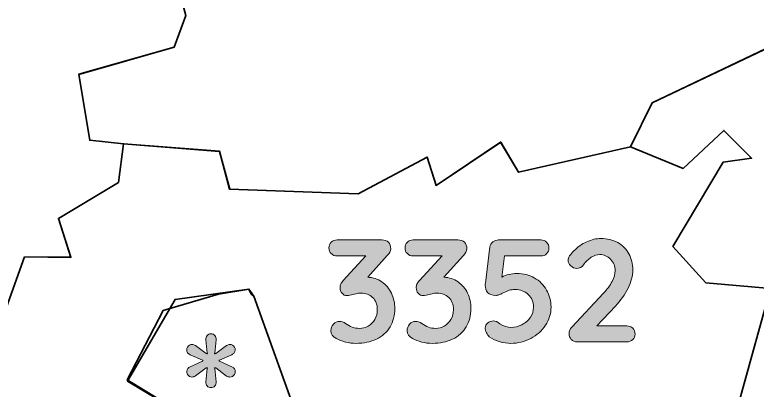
# Model space of a CAD drawing. Header units: inches. Extents: x 8 to 202, y -198 to -4.
# Drawn here: x 84.19 to 130.87, y -90.33 to -66.69 of the extents above; entities that cross this region are included whole.
import ezdxf

# ---------------------------------------------------------------- set-up
doc = ezdxf.new("R2010")
doc.units = ezdxf.units.IN
doc.header["$MEASUREMENT"] = 0
doc.layers.add('Layer 1', color=7, linetype='Continuous')
doc.layers.add('Layer 2', color=7, linetype='Continuous')

# ---------------------------------------------------------------- blocks, each defined once
blk = doc.blocks.new('block 5')
at = {"layer": 'Layer 2', "color": 250, "lineweight": 35, "true_color": 0x231f20}
for points in [[(134.994, -67.12), (124.261, -72.237), (122.915, -74.994), (122.915, -74.994), (115.859, -76.596), (114.74, -74.702), (110.677, -77.43), (110.109, -75.65), (105.774, -77.96), (97.699, -77.66), (97.062, -75.281), (91.025, -74.81), (91.025, -74.81), (88.896, -74.585), (88.222, -70.436), (94.199, -68.733), (94.94, -66.731), (93.129, -59.982)], [(90.883, -53.199), (94.509, -57.935), (93.127, -59.984), (94.938, -66.733), (94.199, -68.736), (88.222, -70.438), (88.896, -74.587), (91.025, -74.813), (91.025, -74.813), (90.711, -77.24), (86.926, -79.508), (87.718, -81.959), (84.8, -81.931), (82.494, -88.335)], [(131.244, -96.074), (130.849, -98.004), (128.057, -97.104), (128.057, -97.104), (131.715, -83.925), (127.652, -83.558), (125.568, -81.279), (128.738, -75.964), (130.517, -75.719), (128.784, -73.973), (126.209, -76.367), (122.915, -74.996), (122.915, -74.996), (124.261, -72.239), (134.994, -67.122)], [(122.915, -74.996), (126.209, -76.367), (128.784, -73.973), (130.517, -75.719), (128.738, -75.964), (125.568, -81.279), (127.652, -83.558), (131.715, -83.925), (128.057, -97.104)], [(82.494, -88.341), (84.8, -81.937), (87.72, -81.964), (86.929, -79.512), (90.713, -77.244), (91.027, -74.817), (91.027, -74.817), (97.064, -75.288), (97.701, -77.666), (105.776, -77.967), (110.111, -75.657), (110.679, -77.437), (114.742, -74.709), (115.861, -76.603), (122.915, -74.996)], [(98.908, -83.964), (98.908, -83.964), (94.268, -84.617), (91.279, -89.765), (97.23, -93.335), (101.762, -91.476), (99.215, -84.4), (98.908, -83.964)]]:
    blk.add_lwpolyline(points, dxfattribs=at)
blk.add_open_spline([(99.045, -84.272), (99.045, -84.272), (99.217, -84.4), (99.217, -84.4), (99.217, -84.4), (99.217, -84.4), (99.217, -84.4), (99.217, -84.4), (101.762, -91.478), (101.762, -91.478), (101.762, -91.478), (97.23, -93.335), (97.23, -93.335), (97.23, -93.335), (91.252, -89.685), (91.252, -89.685), (91.252, -89.685), (93.527, -85.304), (93.527, -85.304), (93.527, -85.304), (96.993, -84.278), (96.993, -84.278), (96.993, -84.278), (96.993, -84.278), (96.993, -84.278), (96.993, -84.278), (96.993, -84.278), (96.993, -84.278), (96.993, -84.278), (96.993, -84.278), (96.993, -84.278), (96.993, -84.278), (98.908, -83.964), (98.908, -83.964), (98.908, -83.964), (98.908, -83.964), (98.908, -83.964), (98.908, -83.964), (99.045, -84.272), (99.045, -84.272)], degree=3, knots=[0, 0, 0, 0, 1, 1, 1, 2, 2, 2, 3, 3, 3, 4, 4, 4, 5, 5, 5, 6, 6, 6, 7, 7, 7, 8, 8, 8, 9, 9, 9, 10, 10, 10, 11, 11, 11, 12, 12, 12, 13, 13, 13, 13], dxfattribs=at)
blk = doc.blocks.new('block 2')
at = {"layer": 'Layer 2'}
blk.add_blockref('block 5', (0, 0), dxfattribs=at)
blk = doc.blocks.new('block 11')
at = {"layer": 'Layer 2', "true_color": 0xffffff}
h = blk.add_hatch(color=7, dxfattribs=at)
h.dxf.hatch_style = 2
edge = h.paths.add_edge_path()
edge.add_spline(control_points=[(107.273, -83.508), (107.532, -83.691), (107.733, -83.931), (107.873, -84.228), (108.014, -84.525), (108.084, -84.841), (108.084, -85.177), (108.084, -85.624), (107.983, -86.014), (107.782, -86.347), (107.58, -86.68), (107.295, -86.935), (106.929, -87.113), (106.562, -87.29), (106.134, -87.378), (105.645, -87.378), (105.424, -87.378), (105.204, -87.351), (104.984, -87.296), (104.764, -87.241), (104.571, -87.168), (104.406, -87.076), (104.18, -86.954), (104.067, -86.789), (104.067, -86.581), (104.067, -86.434), (104.119, -86.299), (104.223, -86.177), (104.327, -86.055), (104.452, -85.994), (104.599, -85.994), (104.721, -85.994), (104.853, -86.039), (104.993, -86.131), (105.256, -86.333), (105.547, -86.434), (105.865, -86.434), (106.054, -86.434), (106.235, -86.387), (106.406, -86.292), (106.577, -86.197), (106.716, -86.059), (106.823, -85.879), (106.93, -85.699), (106.984, -85.492), (106.984, -85.26), (106.984, -84.93), (106.884, -84.673), (106.685, -84.489), (106.487, -84.306), (106.247, -84.214), (105.965, -84.214), (105.843, -84.214), (105.736, -84.227), (105.645, -84.251), (105.553, -84.275), (105.498, -84.291), (105.479, -84.297), (105.32, -84.346), (105.189, -84.37), (105.085, -84.37), (104.95, -84.37), (104.843, -84.323), (104.764, -84.228), (104.684, -84.133), (104.645, -84.015), (104.645, -83.875), (104.645, -83.789), (104.66, -83.713), (104.691, -83.645), (104.721, -83.578), (104.773, -83.505), (104.846, -83.425), (104.846, -83.425), (106.268, -81.875), (106.268, -81.875), (106.268, -81.875), (104.452, -81.875), (104.452, -81.875), (104.305, -81.875), (104.183, -81.826), (104.085, -81.729), (103.987, -81.631), (103.938, -81.508), (103.938, -81.362), (103.938, -81.221), (103.987, -81.103), (104.085, -81.008), (104.183, -80.914), (104.305, -80.866), (104.452, -80.866), (104.452, -80.866), (107.259, -80.866), (107.259, -80.866), (107.442, -80.866), (107.583, -80.917), (107.681, -81.017), (107.778, -81.118), (107.828, -81.251), (107.828, -81.417), (107.828, -81.563), (107.754, -81.71), (107.607, -81.857), (107.607, -81.857), (106.378, -83.214), (106.378, -83.214), (106.714, -83.227), (107.013, -83.324), (107.273, -83.508)], knot_values=[0, 0, 0, 0, 1, 1, 1, 2, 2, 2, 3, 3, 3, 4, 4, 4, 5, 5, 5, 6, 6, 6, 7, 7, 7, 8, 8, 8, 9, 9, 9, 10, 10, 10, 11, 11, 11, 12, 12, 12, 13, 13, 13, 14, 14, 14, 15, 15, 15, 16, 16, 16, 17, 17, 17, 18, 18, 18, 19, 19, 19, 20, 20, 20, 21, 21, 21, 22, 22, 22, 23, 23, 23, 24, 24, 24, 25, 25, 25, 26, 26, 26, 27, 27, 27, 28, 28, 28, 29, 29, 29, 30, 30, 30, 31, 31, 31, 32, 32, 32, 33, 33, 33, 34, 34, 34, 35, 35, 35, 36, 36, 36, 36], degree=3, periodic=1)
h = blk.add_hatch(color=7, dxfattribs=at)
h.dxf.hatch_style = 2
edge = h.paths.add_edge_path()
edge.add_spline(control_points=[(112.06, -83.508), (112.32, -83.691), (112.52, -83.931), (112.661, -84.228), (112.802, -84.525), (112.872, -84.841), (112.872, -85.177), (112.872, -85.624), (112.771, -86.014), (112.569, -86.347), (112.368, -86.68), (112.083, -86.935), (111.716, -87.113), (111.349, -87.29), (110.921, -87.378), (110.432, -87.378), (110.212, -87.378), (109.992, -87.351), (109.772, -87.296), (109.552, -87.241), (109.359, -87.168), (109.194, -87.076), (108.968, -86.954), (108.855, -86.789), (108.855, -86.581), (108.855, -86.434), (108.907, -86.299), (109.011, -86.177), (109.114, -86.055), (109.24, -85.994), (109.387, -85.994), (109.509, -85.994), (109.64, -86.039), (109.781, -86.131), (110.044, -86.333), (110.334, -86.434), (110.653, -86.434), (110.842, -86.434), (111.022, -86.387), (111.194, -86.292), (111.365, -86.197), (111.504, -86.059), (111.611, -85.879), (111.718, -85.699), (111.771, -85.492), (111.771, -85.26), (111.771, -84.93), (111.672, -84.673), (111.473, -84.489), (111.275, -84.306), (111.035, -84.214), (110.753, -84.214), (110.631, -84.214), (110.524, -84.227), (110.432, -84.251), (110.341, -84.275), (110.286, -84.291), (110.267, -84.297), (110.108, -84.346), (109.977, -84.37), (109.873, -84.37), (109.738, -84.37), (109.631, -84.323), (109.552, -84.228), (109.472, -84.133), (109.433, -84.015), (109.433, -83.875), (109.433, -83.789), (109.448, -83.713), (109.478, -83.645), (109.509, -83.578), (109.561, -83.505), (109.634, -83.425), (109.634, -83.425), (111.056, -81.875), (111.056, -81.875), (111.056, -81.875), (109.24, -81.875), (109.24, -81.875), (109.093, -81.875), (108.971, -81.826), (108.873, -81.729), (108.775, -81.631), (108.726, -81.508), (108.726, -81.362), (108.726, -81.221), (108.775, -81.103), (108.873, -81.008), (108.971, -80.914), (109.093, -80.866), (109.24, -80.866), (109.24, -80.866), (112.047, -80.866), (112.047, -80.866), (112.23, -80.866), (112.371, -80.917), (112.469, -81.017), (112.566, -81.118), (112.615, -81.251), (112.615, -81.417), (112.615, -81.563), (112.542, -81.71), (112.395, -81.857), (112.395, -81.857), (111.166, -83.214), (111.166, -83.214), (111.502, -83.227), (111.8, -83.324), (112.06, -83.508)], knot_values=[0, 0, 0, 0, 1, 1, 1, 2, 2, 2, 3, 3, 3, 4, 4, 4, 5, 5, 5, 6, 6, 6, 7, 7, 7, 8, 8, 8, 9, 9, 9, 10, 10, 10, 11, 11, 11, 12, 12, 12, 13, 13, 13, 14, 14, 14, 15, 15, 15, 16, 16, 16, 17, 17, 17, 18, 18, 18, 19, 19, 19, 20, 20, 20, 21, 21, 21, 22, 22, 22, 23, 23, 23, 24, 24, 24, 25, 25, 25, 26, 26, 26, 27, 27, 27, 28, 28, 28, 29, 29, 29, 30, 30, 30, 31, 31, 31, 32, 32, 32, 33, 33, 33, 34, 34, 34, 35, 35, 35, 36, 36, 36, 36], degree=3, periodic=1)
h = blk.add_hatch(color=7, dxfattribs=at)
h.dxf.hatch_style = 2
edge = h.paths.add_edge_path()
edge.add_spline(control_points=[(116.857, -83.256), (117.184, -83.442), (117.441, -83.697), (117.628, -84.022), (117.814, -84.346), (117.908, -84.706), (117.908, -85.104), (117.908, -85.514), (117.791, -85.893), (117.559, -86.241), (117.327, -86.59), (117.018, -86.867), (116.633, -87.071), (116.247, -87.276), (115.832, -87.378), (115.385, -87.378), (115.147, -87.378), (114.9, -87.342), (114.647, -87.269), (114.393, -87.195), (114.187, -87.094), (114.028, -86.966), (113.954, -86.905), (113.893, -86.819), (113.844, -86.709), (113.795, -86.599), (113.771, -86.495), (113.771, -86.397), (113.771, -86.287), (113.818, -86.188), (113.913, -86.099), (114.008, -86.01), (114.132, -85.966), (114.284, -85.966), (114.395, -85.966), (114.532, -86.024), (114.697, -86.14), (114.954, -86.299), (115.18, -86.379), (115.376, -86.379), (115.627, -86.379), (115.862, -86.321), (116.082, -86.204), (116.302, -86.088), (116.478, -85.933), (116.61, -85.737), (116.741, -85.541), (116.807, -85.33), (116.807, -85.104), (116.807, -84.774), (116.694, -84.505), (116.467, -84.297), (116.241, -84.089), (115.972, -83.985), (115.66, -83.985), (115.52, -83.985), (115.394, -84.003), (115.284, -84.04), (115.174, -84.077), (115.043, -84.131), (114.89, -84.205), (114.78, -84.26), (114.693, -84.3), (114.628, -84.324), (114.564, -84.349), (114.498, -84.361), (114.431, -84.361), (114.193, -84.361), (114.023, -84.297), (113.922, -84.168), (113.821, -84.04), (113.771, -83.887), (113.771, -83.71), (113.771, -83.648), (113.774, -83.606), (113.78, -83.581), (113.78, -83.581), (114.064, -81.306), (114.064, -81.306), (114.089, -81.178), (114.152, -81.073), (114.252, -80.99), (114.353, -80.908), (114.474, -80.866), (114.615, -80.866), (114.615, -80.866), (117.266, -80.866), (117.266, -80.866), (117.412, -80.866), (117.535, -80.915), (117.632, -81.013), (117.73, -81.111), (117.779, -81.233), (117.779, -81.38), (117.779, -81.521), (117.73, -81.638), (117.632, -81.733), (117.535, -81.828), (117.412, -81.875), (117.266, -81.875), (117.266, -81.875), (114.991, -81.875), (114.991, -81.875), (114.991, -81.875), (114.817, -83.205), (114.817, -83.205), (114.933, -83.138), (115.079, -83.083), (115.257, -83.04), (115.434, -82.997), (115.602, -82.976), (115.761, -82.976), (116.165, -82.976), (116.53, -83.069), (116.857, -83.256)], knot_values=[0, 0, 0, 0, 1, 1, 1, 2, 2, 2, 3, 3, 3, 4, 4, 4, 5, 5, 5, 6, 6, 6, 7, 7, 7, 8, 8, 8, 9, 9, 9, 10, 10, 10, 11, 11, 11, 12, 12, 12, 13, 13, 13, 14, 14, 14, 15, 15, 15, 16, 16, 16, 17, 17, 17, 18, 18, 18, 19, 19, 19, 20, 20, 20, 21, 21, 21, 22, 22, 22, 23, 23, 23, 24, 24, 24, 25, 25, 25, 26, 26, 26, 27, 27, 27, 28, 28, 28, 29, 29, 29, 30, 30, 30, 31, 31, 31, 32, 32, 32, 33, 33, 33, 34, 34, 34, 35, 35, 35, 36, 36, 36, 37, 37, 37, 38, 38, 38, 38], degree=3, periodic=1)
h = blk.add_hatch(color=7, dxfattribs=at)
h.dxf.hatch_style = 2
edge = h.paths.add_edge_path()
edge.add_spline(control_points=[(123.044, -86.425), (123.142, -86.522), (123.191, -86.645), (123.191, -86.791), (123.191, -86.932), (123.142, -87.05), (123.044, -87.145), (122.946, -87.24), (122.824, -87.287), (122.677, -87.287), (122.677, -87.287), (119.558, -87.287), (119.558, -87.287), (119.399, -87.287), (119.274, -87.238), (119.182, -87.14), (119.091, -87.042), (119.045, -86.917), (119.045, -86.764), (119.045, -86.611), (119.1, -86.477), (119.21, -86.36), (119.21, -86.36), (121.209, -84.223), (121.209, -84.223), (121.436, -83.979), (121.614, -83.733), (121.746, -83.485), (121.877, -83.237), (121.943, -83.009), (121.943, -82.802), (121.943, -82.526), (121.845, -82.288), (121.65, -82.086), (121.454, -81.884), (121.228, -81.784), (120.971, -81.784), (120.793, -81.784), (120.615, -81.843), (120.434, -81.962), (120.254, -82.082), (120.091, -82.239), (119.944, -82.435), (119.834, -82.582), (119.693, -82.655), (119.522, -82.655), (119.387, -82.655), (119.263, -82.603), (119.15, -82.499), (119.037, -82.395), (118.981, -82.279), (118.981, -82.151), (118.981, -82.059), (119.011, -81.966), (119.072, -81.871), (119.133, -81.776), (119.225, -81.668), (119.348, -81.545), (119.58, -81.313), (119.849, -81.126), (120.155, -80.985), (120.46, -80.845), (120.754, -80.775), (121.035, -80.775), (121.439, -80.775), (121.793, -80.86), (122.099, -81.031), (122.405, -81.203), (122.64, -81.438), (122.805, -81.737), (122.971, -82.037), (123.053, -82.377), (123.053, -82.756), (123.053, -83.129), (122.954, -83.512), (122.755, -83.907), (122.556, -84.301), (122.289, -84.679), (121.952, -85.04), (121.952, -85.04), (120.788, -86.278), (120.788, -86.278), (120.788, -86.278), (122.677, -86.278), (122.677, -86.278), (122.824, -86.278), (122.946, -86.327), (123.044, -86.425)], knot_values=[0, 0, 0, 0, 1, 1, 1, 2, 2, 2, 3, 3, 3, 4, 4, 4, 5, 5, 5, 6, 6, 6, 7, 7, 7, 8, 8, 8, 9, 9, 9, 10, 10, 10, 11, 11, 11, 12, 12, 12, 13, 13, 13, 14, 14, 14, 15, 15, 15, 16, 16, 16, 17, 17, 17, 18, 18, 18, 19, 19, 19, 20, 20, 20, 21, 21, 21, 22, 22, 22, 23, 23, 23, 24, 24, 24, 25, 25, 25, 26, 26, 26, 27, 27, 27, 28, 28, 28, 29, 29, 29, 29], degree=3, periodic=1)
at = {"layer": 'Layer 2', "lineweight": 0}
for points, knots in [([(107.273, -83.508), (107.532, -83.691), (107.733, -83.931), (107.873, -84.228), (108.014, -84.525), (108.084, -84.841), (108.084, -85.177), (108.084, -85.624), (107.983, -86.014), (107.782, -86.347), (107.58, -86.68), (107.295, -86.935), (106.929, -87.113), (106.562, -87.29), (106.134, -87.378), (105.645, -87.378), (105.424, -87.378), (105.204, -87.351), (104.984, -87.296), (104.764, -87.241), (104.571, -87.168), (104.406, -87.076), (104.18, -86.954), (104.067, -86.789), (104.067, -86.581), (104.067, -86.434), (104.119, -86.299), (104.223, -86.177), (104.327, -86.055), (104.452, -85.994), (104.599, -85.994), (104.721, -85.994), (104.853, -86.039), (104.993, -86.131), (105.256, -86.333), (105.547, -86.434), (105.865, -86.434), (106.054, -86.434), (106.235, -86.387), (106.406, -86.292), (106.577, -86.197), (106.716, -86.059), (106.823, -85.879), (106.93, -85.699), (106.984, -85.492), (106.984, -85.26), (106.984, -84.93), (106.884, -84.673), (106.685, -84.489), (106.487, -84.306), (106.247, -84.214), (105.965, -84.214), (105.843, -84.214), (105.736, -84.227), (105.645, -84.251), (105.553, -84.275), (105.498, -84.291), (105.479, -84.297), (105.32, -84.346), (105.189, -84.37), (105.085, -84.37), (104.95, -84.37), (104.843, -84.323), (104.764, -84.228), (104.684, -84.133), (104.645, -84.015), (104.645, -83.875), (104.645, -83.789), (104.66, -83.713), (104.691, -83.645), (104.721, -83.578), (104.773, -83.505), (104.846, -83.425), (104.846, -83.425), (106.268, -81.875), (106.268, -81.875), (106.268, -81.875), (104.452, -81.875), (104.452, -81.875), (104.305, -81.875), (104.183, -81.826), (104.085, -81.729), (103.987, -81.631), (103.938, -81.508), (103.938, -81.362), (103.938, -81.221), (103.987, -81.103), (104.085, -81.008), (104.183, -80.914), (104.305, -80.866), (104.452, -80.866), (104.452, -80.866), (107.259, -80.866), (107.259, -80.866), (107.442, -80.866), (107.583, -80.917), (107.681, -81.017), (107.778, -81.118), (107.828, -81.251), (107.828, -81.417), (107.828, -81.563), (107.754, -81.71), (107.607, -81.857), (107.607, -81.857), (106.378, -83.214), (106.378, -83.214), (106.714, -83.227), (107.013, -83.324), (107.273, -83.508)], [0, 0, 0, 0, 1, 1, 1, 2, 2, 2, 3, 3, 3, 4, 4, 4, 5, 5, 5, 6, 6, 6, 7, 7, 7, 8, 8, 8, 9, 9, 9, 10, 10, 10, 11, 11, 11, 12, 12, 12, 13, 13, 13, 14, 14, 14, 15, 15, 15, 16, 16, 16, 17, 17, 17, 18, 18, 18, 19, 19, 19, 20, 20, 20, 21, 21, 21, 22, 22, 22, 23, 23, 23, 24, 24, 24, 25, 25, 25, 26, 26, 26, 27, 27, 27, 28, 28, 28, 29, 29, 29, 30, 30, 30, 31, 31, 31, 32, 32, 32, 33, 33, 33, 34, 34, 34, 35, 35, 35, 36, 36, 36, 36]), ([(112.06, -83.508), (112.32, -83.691), (112.52, -83.931), (112.661, -84.228), (112.802, -84.525), (112.872, -84.841), (112.872, -85.177), (112.872, -85.624), (112.771, -86.014), (112.569, -86.347), (112.368, -86.68), (112.083, -86.935), (111.716, -87.113), (111.349, -87.29), (110.921, -87.378), (110.432, -87.378), (110.212, -87.378), (109.992, -87.351), (109.772, -87.296), (109.552, -87.241), (109.359, -87.168), (109.194, -87.076), (108.968, -86.954), (108.855, -86.789), (108.855, -86.581), (108.855, -86.434), (108.907, -86.299), (109.011, -86.177), (109.114, -86.055), (109.24, -85.994), (109.387, -85.994), (109.509, -85.994), (109.64, -86.039), (109.781, -86.131), (110.044, -86.333), (110.334, -86.434), (110.653, -86.434), (110.842, -86.434), (111.022, -86.387), (111.194, -86.292), (111.365, -86.197), (111.504, -86.059), (111.611, -85.879), (111.718, -85.699), (111.771, -85.492), (111.771, -85.26), (111.771, -84.93), (111.672, -84.673), (111.473, -84.489), (111.275, -84.306), (111.035, -84.214), (110.753, -84.214), (110.631, -84.214), (110.524, -84.227), (110.432, -84.251), (110.341, -84.275), (110.286, -84.291), (110.267, -84.297), (110.108, -84.346), (109.977, -84.37), (109.873, -84.37), (109.738, -84.37), (109.631, -84.323), (109.552, -84.228), (109.472, -84.133), (109.433, -84.015), (109.433, -83.875), (109.433, -83.789), (109.448, -83.713), (109.478, -83.645), (109.509, -83.578), (109.561, -83.505), (109.634, -83.425), (109.634, -83.425), (111.056, -81.875), (111.056, -81.875), (111.056, -81.875), (109.24, -81.875), (109.24, -81.875), (109.093, -81.875), (108.971, -81.826), (108.873, -81.729), (108.775, -81.631), (108.726, -81.508), (108.726, -81.362), (108.726, -81.221), (108.775, -81.103), (108.873, -81.008), (108.971, -80.914), (109.093, -80.866), (109.24, -80.866), (109.24, -80.866), (112.047, -80.866), (112.047, -80.866), (112.23, -80.866), (112.371, -80.917), (112.469, -81.017), (112.566, -81.118), (112.615, -81.251), (112.615, -81.417), (112.615, -81.563), (112.542, -81.71), (112.395, -81.857), (112.395, -81.857), (111.166, -83.214), (111.166, -83.214), (111.502, -83.227), (111.8, -83.324), (112.06, -83.508)], [0, 0, 0, 0, 1, 1, 1, 2, 2, 2, 3, 3, 3, 4, 4, 4, 5, 5, 5, 6, 6, 6, 7, 7, 7, 8, 8, 8, 9, 9, 9, 10, 10, 10, 11, 11, 11, 12, 12, 12, 13, 13, 13, 14, 14, 14, 15, 15, 15, 16, 16, 16, 17, 17, 17, 18, 18, 18, 19, 19, 19, 20, 20, 20, 21, 21, 21, 22, 22, 22, 23, 23, 23, 24, 24, 24, 25, 25, 25, 26, 26, 26, 27, 27, 27, 28, 28, 28, 29, 29, 29, 30, 30, 30, 31, 31, 31, 32, 32, 32, 33, 33, 33, 34, 34, 34, 35, 35, 35, 36, 36, 36, 36]), ([(116.857, -83.256), (117.184, -83.442), (117.441, -83.697), (117.628, -84.022), (117.814, -84.346), (117.908, -84.706), (117.908, -85.104), (117.908, -85.514), (117.791, -85.893), (117.559, -86.241), (117.327, -86.59), (117.018, -86.867), (116.633, -87.071), (116.247, -87.276), (115.832, -87.378), (115.385, -87.378), (115.147, -87.378), (114.9, -87.342), (114.647, -87.269), (114.393, -87.195), (114.187, -87.094), (114.028, -86.966), (113.954, -86.905), (113.893, -86.819), (113.844, -86.709), (113.795, -86.599), (113.771, -86.495), (113.771, -86.397), (113.771, -86.287), (113.818, -86.188), (113.913, -86.099), (114.008, -86.01), (114.132, -85.966), (114.284, -85.966), (114.395, -85.966), (114.532, -86.024), (114.697, -86.14), (114.954, -86.299), (115.18, -86.379), (115.376, -86.379), (115.627, -86.379), (115.862, -86.321), (116.082, -86.204), (116.302, -86.088), (116.478, -85.933), (116.61, -85.737), (116.741, -85.541), (116.807, -85.33), (116.807, -85.104), (116.807, -84.774), (116.694, -84.505), (116.467, -84.297), (116.241, -84.089), (115.972, -83.985), (115.66, -83.985), (115.52, -83.985), (115.394, -84.003), (115.284, -84.04), (115.174, -84.077), (115.043, -84.131), (114.89, -84.205), (114.78, -84.26), (114.693, -84.3), (114.628, -84.324), (114.564, -84.349), (114.498, -84.361), (114.431, -84.361), (114.193, -84.361), (114.023, -84.297), (113.922, -84.168), (113.821, -84.04), (113.771, -83.887), (113.771, -83.71), (113.771, -83.648), (113.774, -83.606), (113.78, -83.581), (113.78, -83.581), (114.064, -81.306), (114.064, -81.306), (114.089, -81.178), (114.152, -81.073), (114.252, -80.99), (114.353, -80.908), (114.474, -80.866), (114.615, -80.866), (114.615, -80.866), (117.266, -80.866), (117.266, -80.866), (117.412, -80.866), (117.535, -80.915), (117.632, -81.013), (117.73, -81.111), (117.779, -81.233), (117.779, -81.38), (117.779, -81.521), (117.73, -81.638), (117.632, -81.733), (117.535, -81.828), (117.412, -81.875), (117.266, -81.875), (117.266, -81.875), (114.991, -81.875), (114.991, -81.875), (114.991, -81.875), (114.817, -83.205), (114.817, -83.205), (114.933, -83.138), (115.079, -83.083), (115.257, -83.04), (115.434, -82.997), (115.602, -82.976), (115.761, -82.976), (116.165, -82.976), (116.53, -83.069), (116.857, -83.256)], [0, 0, 0, 0, 1, 1, 1, 2, 2, 2, 3, 3, 3, 4, 4, 4, 5, 5, 5, 6, 6, 6, 7, 7, 7, 8, 8, 8, 9, 9, 9, 10, 10, 10, 11, 11, 11, 12, 12, 12, 13, 13, 13, 14, 14, 14, 15, 15, 15, 16, 16, 16, 17, 17, 17, 18, 18, 18, 19, 19, 19, 20, 20, 20, 21, 21, 21, 22, 22, 22, 23, 23, 23, 24, 24, 24, 25, 25, 25, 26, 26, 26, 27, 27, 27, 28, 28, 28, 29, 29, 29, 30, 30, 30, 31, 31, 31, 32, 32, 32, 33, 33, 33, 34, 34, 34, 35, 35, 35, 36, 36, 36, 37, 37, 37, 38, 38, 38, 38]), ([(123.044, -86.425), (123.142, -86.522), (123.191, -86.645), (123.191, -86.791), (123.191, -86.932), (123.142, -87.05), (123.044, -87.145), (122.946, -87.24), (122.824, -87.287), (122.677, -87.287), (122.677, -87.287), (119.558, -87.287), (119.558, -87.287), (119.399, -87.287), (119.274, -87.238), (119.182, -87.14), (119.091, -87.042), (119.045, -86.917), (119.045, -86.764), (119.045, -86.611), (119.1, -86.477), (119.21, -86.36), (119.21, -86.36), (121.209, -84.223), (121.209, -84.223), (121.436, -83.979), (121.614, -83.733), (121.746, -83.485), (121.877, -83.237), (121.943, -83.009), (121.943, -82.802), (121.943, -82.526), (121.845, -82.288), (121.65, -82.086), (121.454, -81.884), (121.228, -81.784), (120.971, -81.784), (120.793, -81.784), (120.615, -81.843), (120.434, -81.962), (120.254, -82.082), (120.091, -82.239), (119.944, -82.435), (119.834, -82.582), (119.693, -82.655), (119.522, -82.655), (119.387, -82.655), (119.263, -82.603), (119.15, -82.499), (119.037, -82.395), (118.981, -82.279), (118.981, -82.151), (118.981, -82.059), (119.011, -81.966), (119.072, -81.871), (119.133, -81.776), (119.225, -81.668), (119.348, -81.545), (119.58, -81.313), (119.849, -81.126), (120.155, -80.985), (120.46, -80.845), (120.754, -80.775), (121.035, -80.775), (121.439, -80.775), (121.793, -80.86), (122.099, -81.031), (122.405, -81.203), (122.64, -81.438), (122.805, -81.737), (122.971, -82.037), (123.053, -82.377), (123.053, -82.756), (123.053, -83.129), (122.954, -83.512), (122.755, -83.907), (122.556, -84.301), (122.289, -84.679), (121.952, -85.04), (121.952, -85.04), (120.788, -86.278), (120.788, -86.278), (120.788, -86.278), (122.677, -86.278), (122.677, -86.278), (122.824, -86.278), (122.946, -86.327), (123.044, -86.425)], [0, 0, 0, 0, 1, 1, 1, 2, 2, 2, 3, 3, 3, 4, 4, 4, 5, 5, 5, 6, 6, 6, 7, 7, 7, 8, 8, 8, 9, 9, 9, 10, 10, 10, 11, 11, 11, 12, 12, 12, 13, 13, 13, 14, 14, 14, 15, 15, 15, 16, 16, 16, 17, 17, 17, 18, 18, 18, 19, 19, 19, 20, 20, 20, 21, 21, 21, 22, 22, 22, 23, 23, 23, 24, 24, 24, 25, 25, 25, 26, 26, 26, 27, 27, 27, 28, 28, 28, 29, 29, 29, 29])]:
    blk.add_open_spline(points, degree=3, knots=knots, dxfattribs=at)
blk = doc.blocks.new('block 12')
at = {"layer": 'Layer 2', "true_color": 0xffffff}
h = blk.add_hatch(color=7, dxfattribs=at)
h.dxf.hatch_style = 2
edge = h.paths.add_edge_path()
edge.add_spline(control_points=[(96.277, -90.062), (96.217, -89.991), (96.19, -89.903), (96.197, -89.797), (96.197, -89.797), (96.293, -88.961), (96.293, -88.961), (96.3, -88.94), (96.296, -88.926), (96.282, -88.919), (96.268, -88.912), (96.25, -88.915), (96.229, -88.929), (96.229, -88.929), (95.541, -89.427), (95.541, -89.427), (95.485, -89.476), (95.414, -89.501), (95.33, -89.501), (95.217, -89.501), (95.125, -89.444), (95.054, -89.331), (95.019, -89.275), (95.002, -89.212), (95.002, -89.141), (95.002, -89.078), (95.021, -89.021), (95.06, -88.972), (95.098, -88.923), (95.15, -88.884), (95.213, -88.855), (95.213, -88.855), (95.986, -88.506), (95.986, -88.506), (96.007, -88.499), (96.018, -88.488), (96.018, -88.474), (96.018, -88.46), (96.007, -88.45), (95.986, -88.443), (95.986, -88.443), (95.213, -88.093), (95.213, -88.093), (95.143, -88.065), (95.09, -88.024), (95.054, -87.972), (95.019, -87.919), (95.002, -87.86), (95.002, -87.797), (95.002, -87.733), (95.019, -87.674), (95.054, -87.617), (95.118, -87.504), (95.213, -87.448), (95.34, -87.448), (95.411, -87.448), (95.478, -87.469), (95.541, -87.511), (95.541, -87.511), (96.229, -88.019), (96.229, -88.019), (96.25, -88.033), (96.268, -88.037), (96.282, -88.03), (96.296, -88.023), (96.3, -88.009), (96.293, -87.988), (96.293, -87.988), (96.197, -87.151), (96.197, -87.151), (96.19, -87.046), (96.219, -86.957), (96.282, -86.887), (96.346, -86.816), (96.43, -86.781), (96.536, -86.781), (96.635, -86.781), (96.714, -86.816), (96.774, -86.887), (96.834, -86.957), (96.861, -87.046), (96.854, -87.151), (96.854, -87.151), (96.758, -87.988), (96.758, -87.988), (96.751, -88.009), (96.755, -88.023), (96.769, -88.03), (96.783, -88.037), (96.801, -88.033), (96.822, -88.019), (96.822, -88.019), (97.51, -87.522), (97.51, -87.522), (97.566, -87.473), (97.637, -87.448), (97.722, -87.448), (97.834, -87.448), (97.926, -87.504), (97.997, -87.617), (98.032, -87.666), (98.049, -87.73), (98.049, -87.807), (98.049, -87.871), (98.03, -87.928), (97.991, -87.977), (97.953, -88.026), (97.901, -88.065), (97.838, -88.093), (97.838, -88.093), (97.065, -88.443), (97.065, -88.443), (97.044, -88.45), (97.034, -88.46), (97.034, -88.474), (97.034, -88.488), (97.044, -88.499), (97.065, -88.506), (97.065, -88.506), (97.838, -88.855), (97.838, -88.855), (97.908, -88.884), (97.961, -88.924), (97.997, -88.977), (98.032, -89.03), (98.049, -89.088), (98.049, -89.152), (98.049, -89.215), (98.032, -89.275), (97.997, -89.331), (97.933, -89.444), (97.838, -89.501), (97.711, -89.501), (97.64, -89.501), (97.573, -89.48), (97.51, -89.437), (97.51, -89.437), (96.822, -88.929), (96.822, -88.929), (96.801, -88.915), (96.783, -88.912), (96.769, -88.919), (96.755, -88.926), (96.751, -88.94), (96.758, -88.961), (96.758, -88.961), (96.854, -89.797), (96.854, -89.797), (96.861, -89.903), (96.833, -89.991), (96.769, -90.062), (96.706, -90.132), (96.621, -90.168), (96.515, -90.168), (96.416, -90.168), (96.337, -90.132), (96.277, -90.062)], knot_values=[0, 0, 0, 0, 1, 1, 1, 2, 2, 2, 3, 3, 3, 4, 4, 4, 5, 5, 5, 6, 6, 6, 7, 7, 7, 8, 8, 8, 9, 9, 9, 10, 10, 10, 11, 11, 11, 12, 12, 12, 13, 13, 13, 14, 14, 14, 15, 15, 15, 16, 16, 16, 17, 17, 17, 18, 18, 18, 19, 19, 19, 20, 20, 20, 21, 21, 21, 22, 22, 22, 23, 23, 23, 24, 24, 24, 25, 25, 25, 26, 26, 26, 27, 27, 27, 28, 28, 28, 29, 29, 29, 30, 30, 30, 31, 31, 31, 32, 32, 32, 33, 33, 33, 34, 34, 34, 35, 35, 35, 36, 36, 36, 37, 37, 37, 38, 38, 38, 39, 39, 39, 40, 40, 40, 41, 41, 41, 42, 42, 42, 43, 43, 43, 44, 44, 44, 45, 45, 45, 46, 46, 46, 47, 47, 47, 48, 48, 48, 49, 49, 49, 50, 50, 50, 51, 51, 51, 52, 52, 52, 52], degree=3, periodic=1)
at = {"layer": 'Layer 2', "lineweight": 0}
blk.add_open_spline([(96.277, -90.062), (96.217, -89.991), (96.19, -89.903), (96.197, -89.797), (96.197, -89.797), (96.293, -88.961), (96.293, -88.961), (96.3, -88.94), (96.296, -88.926), (96.282, -88.919), (96.268, -88.912), (96.25, -88.915), (96.229, -88.929), (96.229, -88.929), (95.541, -89.427), (95.541, -89.427), (95.485, -89.476), (95.414, -89.501), (95.33, -89.501), (95.217, -89.501), (95.125, -89.444), (95.054, -89.331), (95.019, -89.275), (95.002, -89.212), (95.002, -89.141), (95.002, -89.078), (95.021, -89.021), (95.06, -88.972), (95.098, -88.923), (95.15, -88.884), (95.213, -88.855), (95.213, -88.855), (95.986, -88.506), (95.986, -88.506), (96.007, -88.499), (96.018, -88.488), (96.018, -88.474), (96.018, -88.46), (96.007, -88.45), (95.986, -88.443), (95.986, -88.443), (95.213, -88.093), (95.213, -88.093), (95.143, -88.065), (95.09, -88.024), (95.054, -87.972), (95.019, -87.919), (95.002, -87.86), (95.002, -87.797), (95.002, -87.733), (95.019, -87.674), (95.054, -87.617), (95.118, -87.504), (95.213, -87.448), (95.34, -87.448), (95.411, -87.448), (95.478, -87.469), (95.541, -87.511), (95.541, -87.511), (96.229, -88.019), (96.229, -88.019), (96.25, -88.033), (96.268, -88.037), (96.282, -88.03), (96.296, -88.023), (96.3, -88.009), (96.293, -87.988), (96.293, -87.988), (96.197, -87.151), (96.197, -87.151), (96.19, -87.046), (96.219, -86.957), (96.282, -86.887), (96.346, -86.816), (96.43, -86.781), (96.536, -86.781), (96.635, -86.781), (96.714, -86.816), (96.774, -86.887), (96.834, -86.957), (96.861, -87.046), (96.854, -87.151), (96.854, -87.151), (96.758, -87.988), (96.758, -87.988), (96.751, -88.009), (96.755, -88.023), (96.769, -88.03), (96.783, -88.037), (96.801, -88.033), (96.822, -88.019), (96.822, -88.019), (97.51, -87.522), (97.51, -87.522), (97.566, -87.473), (97.637, -87.448), (97.722, -87.448), (97.834, -87.448), (97.926, -87.504), (97.997, -87.617), (98.032, -87.666), (98.049, -87.73), (98.049, -87.807), (98.049, -87.871), (98.03, -87.928), (97.991, -87.977), (97.953, -88.026), (97.901, -88.065), (97.838, -88.093), (97.838, -88.093), (97.065, -88.443), (97.065, -88.443), (97.044, -88.45), (97.034, -88.46), (97.034, -88.474), (97.034, -88.488), (97.044, -88.499), (97.065, -88.506), (97.065, -88.506), (97.838, -88.855), (97.838, -88.855), (97.908, -88.884), (97.961, -88.924), (97.997, -88.977), (98.032, -89.03), (98.049, -89.088), (98.049, -89.152), (98.049, -89.215), (98.032, -89.275), (97.997, -89.331), (97.933, -89.444), (97.838, -89.501), (97.711, -89.501), (97.64, -89.501), (97.573, -89.48), (97.51, -89.437), (97.51, -89.437), (96.822, -88.929), (96.822, -88.929), (96.801, -88.915), (96.783, -88.912), (96.769, -88.919), (96.755, -88.926), (96.751, -88.94), (96.758, -88.961), (96.758, -88.961), (96.854, -89.797), (96.854, -89.797), (96.861, -89.903), (96.833, -89.991), (96.769, -90.062), (96.706, -90.132), (96.621, -90.168), (96.515, -90.168), (96.416, -90.168), (96.337, -90.132), (96.277, -90.062)], degree=3, knots=[0, 0, 0, 0, 1, 1, 1, 2, 2, 2, 3, 3, 3, 4, 4, 4, 5, 5, 5, 6, 6, 6, 7, 7, 7, 8, 8, 8, 9, 9, 9, 10, 10, 10, 11, 11, 11, 12, 12, 12, 13, 13, 13, 14, 14, 14, 15, 15, 15, 16, 16, 16, 17, 17, 17, 18, 18, 18, 19, 19, 19, 20, 20, 20, 21, 21, 21, 22, 22, 22, 23, 23, 23, 24, 24, 24, 25, 25, 25, 26, 26, 26, 27, 27, 27, 28, 28, 28, 29, 29, 29, 30, 30, 30, 31, 31, 31, 32, 32, 32, 33, 33, 33, 34, 34, 34, 35, 35, 35, 36, 36, 36, 37, 37, 37, 38, 38, 38, 39, 39, 39, 40, 40, 40, 41, 41, 41, 42, 42, 42, 43, 43, 43, 44, 44, 44, 45, 45, 45, 46, 46, 46, 47, 47, 47, 48, 48, 48, 49, 49, 49, 50, 50, 50, 51, 51, 51, 52, 52, 52, 52], dxfattribs=at)

msp = doc.modelspace()

# ---------------------------------------------------------------- linework, layer by layer
at = {"layer": 'Layer 1', "color": 250, "lineweight": 40, "true_color": 0x231f20}
msp.add_open_spline([(201.669, -100.99), (201.669, -154.493), (158.297, -197.865), (104.795, -197.865), (51.292, -197.865), (7.92, -154.493), (7.92, -100.99), (7.92, -47.488), (51.292, -4.116), (104.795, -4.116), (158.297, -4.116), (201.669, -47.488), (201.669, -100.99)], degree=3, knots=[0, 0, 0, 0, 1, 1, 1, 2, 2, 2, 3, 3, 3, 4, 4, 4, 4], dxfattribs=at)

# ---------------------------------------------------------------- block references
at = {"layer": 'Layer 2'}
for name in ['block 2', 'block 11', 'block 12']:
    msp.add_blockref(name, (0, 0), dxfattribs=at)

doc.saveas('drawing.dxf')
